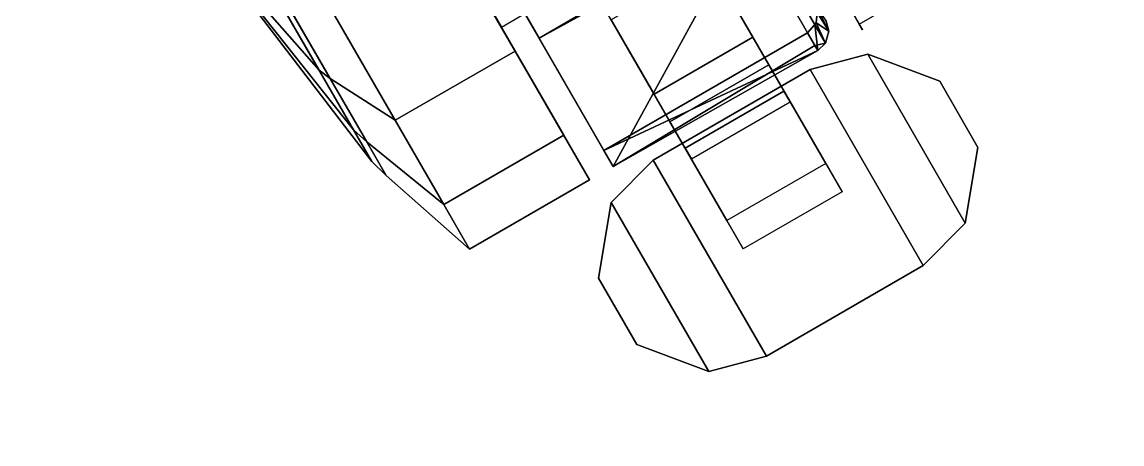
# Model space of a CAD drawing. Header units: inches. Extents: x 2605 to 2965, y 1528 to 1642.
# Drawn here: x 2723.678 to 2726.717, y 1573.028 to 1574.193 of the extents above; entities that cross this region are included whole.
import ezdxf

# ---------------------------------------------------------------- set-up
doc = ezdxf.new("R2010")
doc.units = ezdxf.units.IN
doc.layers.add('table leg', color=7, linetype='Continuous')
doc.layers.add('table top', color=7, linetype='Continuous')

msp = doc.modelspace()

# ---------------------------------------------------------------- linework, layer by layer
at = {"layer": 'table leg'}
for points in [[(2725.1065, 1574.148, -5.955), (2725.1065, 1574.148, -5.955), (2725.6683, 1574.4749, -5.9609), (2724.7197, 1574.8179, -5.6724)], [(2724.3237, 1574.5893, -5.6724), (2724.7094, 1573.9213, -5.9531), (2725.0406, 1574.1125, -5.9531), (2724.6549, 1574.7806, -5.6724)], [(2726.3217, 1574.3783, -6.664), (2726.1165, 1574.7337, -5.9531), (2725.7852, 1574.5424, -5.9531), (2725.9904, 1574.187, -6.664)], [(2724.3237, 1574.5893, -5.6724), (2724.2388, 1574.5403, -5.9682), (2724.5293, 1574.0369, -6.1797), (2724.7094, 1573.9213, -5.9531)], [(2724.4992, 1574.0597, -6.2212), (2724.4992, 1574.0597, -6.2212), (2724.226, 1574.5329, -6.0224), (2724.131, 1574.4781, -6.8724)], [(2724.4992, 1574.0597, -6.2212), (2724.5293, 1574.0369, -6.1797), (2724.2388, 1574.5403, -5.9682), (2724.226, 1574.5329, -6.0224)], [(2725.8991, 1574.1952, -6.7144), (2725.7087, 1574.525, -6.0122), (2725.7118, 1574.5051, -5.9906), (2725.907, 1574.167, -6.7105)], [(2725.7118, 1574.5051, -5.9906), (2725.6988, 1574.4793, -5.9725), (2725.898, 1574.1343, -6.7071), (2725.907, 1574.167, -6.7105)], [(2724.131, 1574.4781, -6.8724), (2724.131, 1574.4781, -6.8724), (2724.6446, 1573.808, -6.7248), (2724.4992, 1574.0597, -6.2212)], [(2724.131, 1574.4781, -6.8724), (2724.131, 1574.4781, -6.8724), (2724.5941, 1573.8954, -7.2974), (2724.6446, 1573.808, -6.7248)], [(2724.3714, 1574.2811, -7.6711), (2724.3714, 1574.2811, -7.6711), (2724.5941, 1573.8954, -7.2974), (2724.131, 1574.4781, -6.8724)], [(2725.6683, 1574.4749, -5.9609), (2725.6683, 1574.4749, -5.9609), (2725.1065, 1574.148, -5.955), (2725.6764, 1574.4609, -5.967)], [(2725.3111, 1573.7936, -6.6697), (2725.3111, 1573.7936, -6.6697), (2725.6764, 1574.4609, -5.967), (2725.1065, 1574.148, -5.955)], [(2725.6764, 1574.4609, -5.967), (2725.6764, 1574.4609, -5.967), (2725.3111, 1573.7936, -6.6697), (2725.8686, 1574.128, -6.6756)], [(2725.8686, 1574.128, -6.6756), (2725.898, 1574.1343, -6.7071), (2725.6988, 1574.4793, -5.9725), (2725.6764, 1574.4609, -5.967)], [(2725.468, 1573.9169, -7.8647), (2725.2615, 1574.2745, -7.8901), (2725.5343, 1574.432, -7.8901), (2725.7408, 1574.0744, -7.8647)], [(2724.8433, 1573.6893, -7.4724), (2724.5289, 1574.2339, -8), (2724.8601, 1574.4251, -8), (2725.1746, 1573.8806, -7.4724)], [(2725.0673, 1574.216, -6.7899), (2724.9522, 1574.4153, -6.349), (2724.8872, 1574.3778, -6.349), (2725.0023, 1574.1785, -6.7899)], [(2725.3055, 1574.1983, -7.6195), (2725.424, 1573.9931, -7.5935), (2725.6968, 1574.1506, -7.5935), (2725.5783, 1574.3558, -7.6195)], [(2724.3714, 1574.2811, -7.6711), (2724.3934, 1574.2725, -7.722), (2724.6303, 1573.8621, -7.3244), (2724.5941, 1573.8954, -7.2974)], [(2724.8433, 1573.6893, -7.4724), (2724.6303, 1573.8621, -7.3244), (2724.3934, 1574.2725, -7.722), (2724.5289, 1574.2339, -8)], [(2725.907, 1574.167, -6.7105), (2725.907, 1574.167, -6.7105), (2725.8722, 1574.1899, -7.2724), (2725.8748, 1574.2188, -7.2724)], [(2725.907, 1574.167, -6.7105), (2725.907, 1574.167, -6.7105), (2725.8748, 1574.2188, -7.2724), (2725.8758, 1574.2296, -7.2724)], [(2725.8991, 1574.1952, -6.7144), (2725.8991, 1574.1952, -6.7144), (2725.907, 1574.167, -6.7105), (2725.8758, 1574.2296, -7.2724)], [(2725.898, 1574.1343, -6.7071), (2725.898, 1574.1343, -6.7071), (2725.8681, 1574.1853, -7.2724), (2725.8722, 1574.1899, -7.2724)], [(2725.8722, 1574.1899, -7.2724), (2725.8722, 1574.1899, -7.2724), (2725.907, 1574.167, -6.7105), (2725.898, 1574.1343, -6.7071)], [(2725.8768, 1574.1137, -6.7061), (2725.8768, 1574.1137, -6.7061), (2725.2854, 1573.8381, -7.2724), (2725.8483, 1574.1631, -7.2724)], [(2725.8483, 1574.1631, -7.2724), (2725.8483, 1574.1631, -7.2724), (2725.8681, 1574.1853, -7.2724), (2725.8768, 1574.1137, -6.7061)], [(2725.898, 1574.1343, -6.7071), (2725.898, 1574.1343, -6.7071), (2725.8768, 1574.1137, -6.7061), (2725.8681, 1574.1853, -7.2724)], [(2725.8686, 1574.128, -6.6756), (2725.8686, 1574.128, -6.6756), (2725.3111, 1573.7936, -6.6697), (2725.8768, 1574.1137, -6.7061)], [(2725.424, 1573.9931, -7.5935), (2725.5098, 1573.8445, -7.4281), (2725.7826, 1574.002, -7.4281), (2725.6968, 1574.1506, -7.5935)], [(2725.8768, 1574.1137, -6.7061), (2725.8768, 1574.1137, -6.7061), (2725.898, 1574.1343, -6.7071), (2725.8686, 1574.128, -6.6756)], [(2724.7094, 1573.9213, -5.9531), (2724.9146, 1573.5659, -6.664), (2725.2458, 1573.7571, -6.664), (2725.0406, 1574.1125, -5.9531)], [(2725.2854, 1573.8381, -7.2724), (2725.2854, 1573.8381, -7.2724), (2725.8768, 1574.1137, -6.7061), (2725.3111, 1573.7936, -6.6697)], [(2726.2835, 1573.6375, -7.1923), (2726.1675, 1573.5203, -7.1923), (2725.855, 1574.0616, -7.1923), (2726.0145, 1574.1034, -7.1923)], [(2726.2835, 1573.6375, -7.0323), (2726.0145, 1574.1034, -7.0323), (2725.855, 1574.0616, -7.0323), (2726.1675, 1573.5203, -7.0323)], [(2726.0145, 1574.1034, -7.0323), (2726.0145, 1574.1034, -7.1923), (2725.855, 1574.0616, -7.1923), (2725.855, 1574.0616, -7.0323)], [(2726.213, 1574.0296, -7.1923), (2726.3188, 1573.8463, -7.1923), (2726.2835, 1573.6375, -7.1923), (2726.0145, 1574.1034, -7.1923)], [(2726.213, 1574.0296, -7.0323), (2726.0145, 1574.1034, -7.0323), (2726.2835, 1573.6375, -7.0323), (2726.3188, 1573.8463, -7.0323)], [(2726.213, 1574.0296, -7.1923), (2726.0145, 1574.1034, -7.1923), (2726.0145, 1574.1034, -7.0323), (2726.213, 1574.0296, -7.0323)], [(2725.6254, 1573.6443, -7.5961), (2725.468, 1573.9169, -7.8647), (2725.7408, 1574.0744, -7.8647), (2725.8981, 1573.8018, -7.5961)], [(2724.6446, 1573.808, -6.7248), (2724.684, 1573.7691, -6.7154), (2724.5293, 1574.0369, -6.1797), (2724.4992, 1574.0597, -6.2212)], [(2724.7094, 1573.9213, -5.9531), (2724.5293, 1574.0369, -6.1797), (2724.684, 1573.7691, -6.7154), (2724.9146, 1573.5659, -6.664)], [(2725.855, 1574.0616, -7.1923), (2726.1675, 1573.5203, -7.1923), (2725.7345, 1573.2703, -7.1923), (2725.422, 1573.8116, -7.1923)], [(2725.855, 1574.0616, -7.0323), (2725.422, 1573.8116, -7.0323), (2725.7345, 1573.2703, -7.0323), (2726.1675, 1573.5203, -7.0323)], [(2725.855, 1574.0616, -7.0323), (2725.855, 1574.0616, -7.1923), (2725.422, 1573.8116, -7.1923), (2725.422, 1573.8116, -7.0323)], [(2726.3188, 1573.8463, -7.0323), (2726.3188, 1573.8463, -7.1923), (2726.213, 1574.0296, -7.1923), (2726.213, 1574.0296, -7.0323)], [(2725.5098, 1573.8445, -7.4281), (2725.5271, 1573.8145, -7.1923), (2725.7999, 1573.972, -7.1923), (2725.7826, 1574.002, -7.4281)], [(2724.5941, 1573.8954, -7.2974), (2724.6303, 1573.8621, -7.3244), (2724.684, 1573.7691, -6.7154), (2724.6446, 1573.808, -6.7248)], [(2724.9146, 1573.5659, -6.664), (2724.684, 1573.7691, -6.7154), (2724.6303, 1573.8621, -7.3244), (2724.8433, 1573.6893, -7.4724)], [(2724.9146, 1573.5659, -6.664), (2724.8433, 1573.6893, -7.4724), (2725.1746, 1573.8806, -7.4724), (2725.2458, 1573.7571, -6.664)], [(2726.2835, 1573.6375, -7.1923), (2726.3188, 1573.8463, -7.1923), (2726.3188, 1573.8463, -7.0323), (2726.2835, 1573.6375, -7.0323)], [(2725.7345, 1573.2703, -7.1923), (2725.575, 1573.2284, -7.1923), (2725.306, 1573.6943, -7.1923), (2725.422, 1573.8116, -7.1923)], [(2725.7345, 1573.2703, -7.0323), (2725.422, 1573.8116, -7.0323), (2725.306, 1573.6943, -7.0323), (2725.575, 1573.2284, -7.0323)], [(2725.422, 1573.8116, -7.1923), (2725.306, 1573.6943, -7.1923), (2725.306, 1573.6943, -7.0323), (2725.422, 1573.8116, -7.0323)], [(2725.306, 1573.6943, -7.1923), (2725.575, 1573.2284, -7.1923), (2725.3765, 1573.3022, -7.1923), (2725.2707, 1573.4856, -7.1923)], [(2725.306, 1573.6943, -7.0323), (2725.2707, 1573.4856, -7.0323), (2725.3765, 1573.3022, -7.0323), (2725.575, 1573.2284, -7.0323)], [(2725.306, 1573.6943, -7.0323), (2725.306, 1573.6943, -7.1923), (2725.2707, 1573.4856, -7.1923), (2725.2707, 1573.4856, -7.0323)], [(2726.1675, 1573.5203, -7.0323), (2726.1675, 1573.5203, -7.1923), (2726.2835, 1573.6375, -7.1923), (2726.2835, 1573.6375, -7.0323)], [(2725.7345, 1573.2703, -7.0323), (2725.7345, 1573.2703, -7.1923), (2726.1675, 1573.5203, -7.1923), (2726.1675, 1573.5203, -7.0323)], [(2725.2707, 1573.4856, -7.1923), (2725.3765, 1573.3022, -7.1923), (2725.3765, 1573.3022, -7.0323), (2725.2707, 1573.4856, -7.0323)], [(2725.3765, 1573.3022, -7.0323), (2725.3765, 1573.3022, -7.1923), (2725.575, 1573.2284, -7.1923), (2725.575, 1573.2284, -7.0323)], [(2725.575, 1573.2284, -7.1923), (2725.7345, 1573.2703, -7.1923), (2725.7345, 1573.2703, -7.0323), (2725.575, 1573.2284, -7.0323)]]:
    msp.add_3dface(points, dxfattribs=at)
for points, invisible_edges in [([(2724.7197, 1574.8179, -5.6724), (2724.7197, 1574.8179, -5.6724), (2724.9522, 1574.4153, -6.349), (2725.1065, 1574.148, -5.955)], 6), ([(2725.0406, 1574.1125, -5.9531), (2725.0406, 1574.1125, -5.9531), (2724.6549, 1574.7806, -6.1724), (2724.6549, 1574.7806, -5.6724)], 6), ([(2724.6549, 1574.7806, -6.1724), (2724.6549, 1574.7806, -6.1724), (2725.0406, 1574.1125, -5.9531), (2724.8874, 1574.3779, -6.349)], 6), ([(2725.6868, 1574.713, -7.2724), (2725.6868, 1574.713, -7.2724), (2725.9995, 1574.1712, -6.8724), (2725.7471, 1574.6085, -6.7899)], 6), ([(2725.9995, 1574.1712, -6.8724), (2725.9995, 1574.1712, -6.8724), (2725.6868, 1574.713, -7.2724), (2725.9192, 1574.3104, -7.4724)], 6), ([(2725.9995, 1574.1712, -6.8724), (2725.9995, 1574.1712, -6.8724), (2725.9904, 1574.187, -6.664), (2725.7471, 1574.6085, -6.7899)], 13), ([(2725.7852, 1574.5424, -5.9531), (2725.7852, 1574.5424, -5.9531), (2725.7471, 1574.6085, -6.7899), (2725.9904, 1574.187, -6.664)], 6), ([(2725.9192, 1574.3104, -7.4724), (2725.9192, 1574.3104, -7.4724), (2726.2504, 1574.5017, -7.4724), (2725.9995, 1574.1712, -6.8724)], 6), ([(2726.3217, 1574.3783, -6.664), (2726.3217, 1574.3783, -6.664), (2725.9995, 1574.1712, -6.8724), (2726.2504, 1574.5017, -7.4724)], 6), ([(2725.1614, 1574.4479, -7.2724), (2725.1614, 1574.4479, -7.2724), (2725.2854, 1573.8381, -7.2724), (2725.0069, 1574.3205, -7.2724)], 11), ([(2725.8681, 1574.1853, -7.2724), (2725.8681, 1574.1853, -7.2724), (2725.8483, 1574.1631, -7.2724), (2725.1614, 1574.4479, -7.2724)], 13), ([(2725.2854, 1573.8381, -7.2724), (2725.2854, 1573.8381, -7.2724), (2725.1614, 1574.4479, -7.2724), (2725.8483, 1574.1631, -7.2724)], 6), ([(2725.5343, 1574.432, -7.8901), (2725.5343, 1574.432, -7.8901), (2725.6968, 1574.1506, -7.5935), (2725.7408, 1574.0744, -7.8647)], 6), ([(2725.6968, 1574.1506, -7.5935), (2725.6968, 1574.1506, -7.5935), (2725.5343, 1574.432, -7.8901), (2725.5783, 1574.3558, -7.6195)], 6), ([(2724.8601, 1574.4251, -8), (2724.8601, 1574.4251, -8), (2724.9422, 1574.2831, -7.2724), (2725.1746, 1573.8806, -7.4724)], 6), ([(2725.0673, 1574.216, -6.7899), (2725.0673, 1574.216, -6.7899), (2725.1065, 1574.148, -5.955), (2724.9522, 1574.4153, -6.349)], 6), ([(2725.2458, 1573.7571, -6.664), (2725.2458, 1573.7571, -6.664), (2724.8874, 1574.3779, -6.349), (2725.0406, 1574.1125, -5.9531)], 6), ([(2724.8874, 1574.3779, -6.349), (2724.8874, 1574.3779, -6.349), (2725.2458, 1573.7571, -6.664), (2725.0025, 1574.1786, -6.7899)], 6), ([(2726.3217, 1574.3783, -6.664), (2726.3217, 1574.3783, -6.664), (2725.9904, 1574.187, -6.664), (2725.9995, 1574.1712, -6.8724)], 11), ([(2725.0023, 1574.1785, -6.7899), (2725.0023, 1574.1785, -6.7899), (2724.942, 1574.283, -7.2724), (2725.0069, 1574.3205, -7.2724)], 9), ([(2725.0673, 1574.216, -6.7899), (2725.0673, 1574.216, -6.7899), (2725.0023, 1574.1785, -6.7899), (2725.0069, 1574.3205, -7.2724)], 6), ([(2725.3111, 1573.7936, -6.6697), (2725.3111, 1573.7936, -6.6697), (2725.0069, 1574.3205, -7.2724), (2725.2854, 1573.8381, -7.2724)], 2), ([(2725.0069, 1574.3205, -7.2724), (2725.0069, 1574.3205, -7.2724), (2725.3111, 1573.7936, -6.6697), (2725.0673, 1574.216, -6.7899)], 6), ([(2725.0025, 1574.1786, -6.7899), (2725.0025, 1574.1786, -6.7899), (2725.1746, 1573.8806, -7.4724), (2724.9422, 1574.2831, -7.2724)], 6), ([(2725.468, 1573.9169, -7.8647), (2725.468, 1573.9169, -7.8647), (2725.3055, 1574.1983, -7.6195), (2725.2615, 1574.2745, -7.8901)], 6), ([(2725.8722, 1574.1899, -7.2724), (2725.8722, 1574.1899, -7.2724), (2725.8681, 1574.1853, -7.2724), (2725.8748, 1574.2188, -7.2724)], 4), ([(2725.1065, 1574.148, -5.955), (2725.1065, 1574.148, -5.955), (2725.0673, 1574.216, -6.7899), (2725.3111, 1573.7936, -6.6697)], 6), ([(2725.3055, 1574.1983, -7.6195), (2725.3055, 1574.1983, -7.6195), (2725.468, 1573.9169, -7.8647), (2725.424, 1573.9931, -7.5935)], 6), ([(2725.1746, 1573.8806, -7.4724), (2725.1746, 1573.8806, -7.4724), (2725.0025, 1574.1786, -6.7899), (2725.2458, 1573.7571, -6.664)], 6), ([(2725.7826, 1574.002, -7.4281), (2725.7826, 1574.002, -7.4281), (2725.7408, 1574.0744, -7.8647), (2725.6968, 1574.1506, -7.5935)], 6), ([(2725.7408, 1574.0744, -7.8647), (2725.7408, 1574.0744, -7.8647), (2725.7826, 1574.002, -7.4281), (2725.8981, 1573.8018, -7.5961)], 6), ([(2725.6254, 1573.6443, -7.5961), (2725.6254, 1573.6443, -7.5961), (2725.424, 1573.9931, -7.5935), (2725.468, 1573.9169, -7.8647)], 6), ([(2725.424, 1573.9931, -7.5935), (2725.424, 1573.9931, -7.5935), (2725.6254, 1573.6443, -7.5961), (2725.5098, 1573.8445, -7.4281)], 6), ([(2725.7999, 1573.972, -7.1923), (2725.7999, 1573.972, -7.1923), (2725.8981, 1573.8018, -7.5961), (2725.7826, 1574.002, -7.4281)], 6), ([(2725.8981, 1573.8018, -7.5961), (2725.8981, 1573.8018, -7.5961), (2725.7999, 1573.972, -7.1923), (2725.9432, 1573.7238, -7.1923)], 2), ([(2725.6704, 1573.5663, -7.1923), (2725.6704, 1573.5663, -7.1923), (2725.5098, 1573.8445, -7.4281), (2725.6254, 1573.6443, -7.5961)], 6), ([(2725.5098, 1573.8445, -7.4281), (2725.5098, 1573.8445, -7.4281), (2725.6704, 1573.5663, -7.1923), (2725.5271, 1573.8145, -7.1923)], 2), ([(2725.6254, 1573.6443, -7.5961), (2725.6254, 1573.6443, -7.5961), (2725.8981, 1573.8018, -7.5961), (2725.6704, 1573.5663, -7.1923)], 6), ([(2725.8981, 1573.8018, -7.5961), (2725.8981, 1573.8018, -7.5961), (2725.9432, 1573.7238, -7.1923), (2725.6704, 1573.5663, -7.1923)], 9)]:
    msp.add_3dface(points, dxfattribs=dict(at, invisible_edges=invisible_edges))
at = {"layer": 'table top', "invisible_edges": 15}
for points in [[(2727.9401, 1565.8517, 19.324), (2723.1661, 1565.5532, 19.324), (2723.1653, 1606.9553, 19.324), (2727.9401, 1606.6569, 19.324)], [(2727.9401, 1565.8517, 20.5), (2727.9401, 1606.6569, 20.5), (2723.1658, 1606.9554, 20.5), (2723.166, 1565.5532, 20.5)]]:
    msp.add_3dface(points, dxfattribs=at)

doc.saveas('drawing.dxf')
